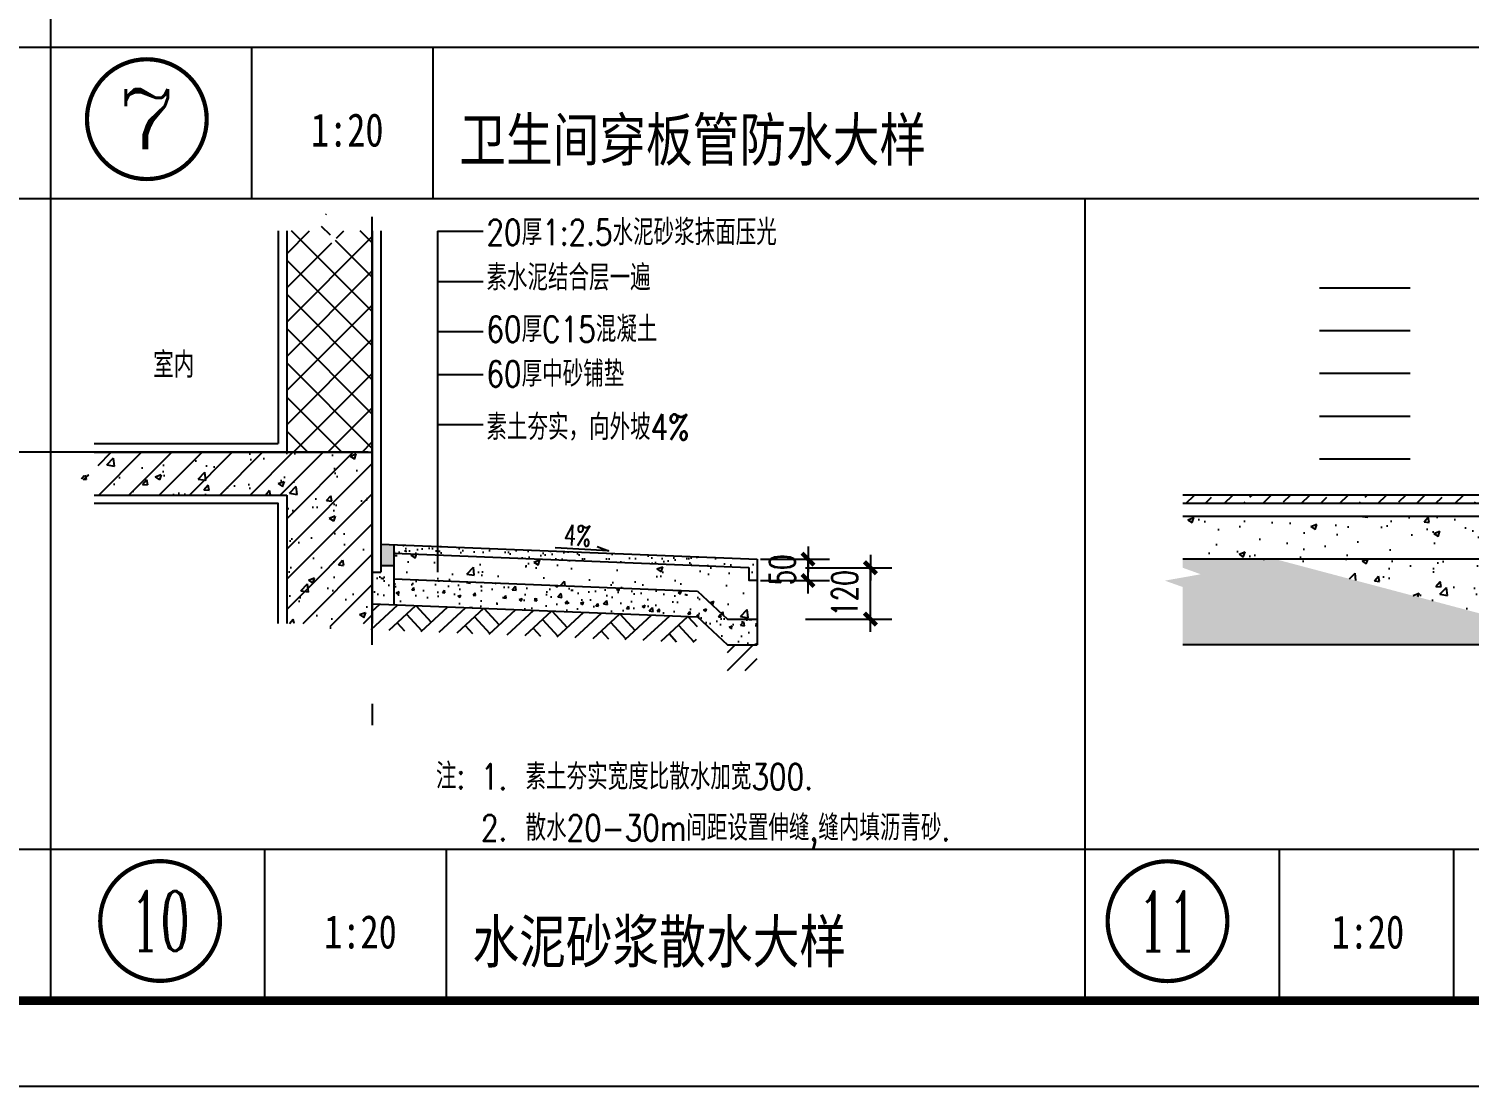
# Model space of a CAD drawing. Extents: x 2265485 to 2764500, y -717688 to -411246.
# Drawn here: x 2713830 to 2717196, y -684088 to -681617 of the extents above; entities that cross this region are included whole.
import ezdxf
from ezdxf.enums import TextEntityAlignment as Align

# ---------------------------------------------------------------- set-up
doc = ezdxf.new("R2010")
doc.units = 0
doc.header["$LTSCALE"] = 1000
doc.header["$MEASUREMENT"] = 0
doc.linetypes.add('DOTE', pattern=[2.42, 2, -0.2, 0.02, -0.2])
doc.layers.get('0').update_dxf_attribs({"linetype": 'CONTINUOUS'})
doc.layers.get('Defpoints').update_dxf_attribs({"linetype": 'CONTINUOUS'})
for name, color, linetype in [('AXIS', 151, 'CONTINUOUS'), ('DIM_SYMB', 3, 'CONTINUOUS'), ('DOTE', 252, 'DOTE'), ('PUB_DIM', 3, 'CONTINUOUS'), ('PUB_HATCH', 8, 'CONTINUOUS'), ('PUB_TEXT', 7, 'CONTINUOUS'), ('PUB_TITLE', 4, 'CONTINUOUS'), ('SURFACE', 6, 'CONTINUOUS'), ('WALL', 4, 'CONTINUOUS'), ('抹灰', 97, 'CONTINUOUS'), ('看线', 44, 'CONTINUOUS'), ('细线', 8, 'CONTINUOUS')]:
    doc.layers.add(name, color=color, linetype=linetype)
doc.styles.add('-黑体', font='simhei.ttf')
doc.styles.add('_ROMANS', font='ROMANS.shx', dxfattribs={"width": 0.7})
doc.styles.add('COMP', font='complex_.ttf', dxfattribs={"bigfont": 'hztxt'})
doc.styles.add('DIM_FONT', font='SIMPLEX.shx', dxfattribs={"width": 0.7})
doc.styles.add('HZTXT', font='txt.shx', dxfattribs={"width": 0.8, "bigfont": 'hztxt0.shx'})
doc.dimstyles.new('DIMB20', dxfattribs={"dimscale": 0.2, "dimtxt": 300, "dimasz": 1, "dimexe": 250, "dimexo": 300, "dimgap": 150, "dimtad": 1, "dimdec": 0, "dimzin": 0, "dimdsep": 46, "dimtxsty": 'DIM_FONT', "dimblk": '_DIMX', "dimcen": 0.09, "dimse2": 1, "dimclrt": 7, "dimadec": 0, "dimazin": 0, "dimtfac": 1, "dimtdec": 0, "dimtix": 1, "dimtmove": 2, "dimatfit": 3, "dimldrblk": '_DIMX', "dimfxl": 0, "dimtolj": 1, "dimtzin": 0, "dimarcsym": 0})

# ---------------------------------------------------------------- blocks, each defined once
blk = doc.blocks.new('_INDEX1')
at = {"const_width": 0.035}
blk.add_lwpolyline([(-0.5, 0, 1), (0.5, 0, 1)], format="xyb", close=True, dxfattribs=at)
at = {"style": 'COMP', "width": 1.388087}
blk.add_attdef('1', text='', height=0.5, dxfattribs=at).set_placement((-0.25, -0.25), (0.25, -0.25), align=Align.FIT)
blk = doc.blocks.new('_DIMX')
blk.add_line((-150, 0), (150, 0))
at = {"const_width": 50}
blk.add_lwpolyline([(-70, -70), (70, 70)], dxfattribs=at)
blk = doc.blocks.new('*D92')
at = {"layer": 'Defpoints', "color": 0, "transparency": 16777216}
for p in [(2715584.9, -682876.7), (2715796.9, -682876.7), (2715584.9, -682996.7)]:
    blk.add_point(p, dxfattribs=at)
at = {"layer": 'PUB_DIM', "color": 0, "lineweight": -2, "transparency": 16777216}
for p, q in [((2715644.9, -682876.7), (2715846.9, -682876.7)), ((2715796.9, -682876.5), (2715796.9, -682876.3)), ((2715796.9, -682996.7), (2715796.9, -682876.7)), ((2715644.9, -682996.7), (2715846.9, -682996.7)), ((2715796.9, -682996.9), (2715796.9, -682997.1))]:
    blk.add_line(p, q, dxfattribs=at)
at = {"layer": 'PUB_DIM', "color": 0, "lineweight": -2, "transparency": 16777216, "xscale": 0.2, "yscale": 0.2, "zscale": 0.2}
for p, rotation in [((2715796.9, -682876.7), 270), ((2715796.9, -682996.7), 90)]:
    blk.add_blockref('_DIMX', p, dxfattribs=dict(at, rotation=rotation))
at = {"layer": 'PUB_DIM', "color": 7, "transparency": 16777216, "insert": (2715736.9, -682936.7), "char_height": 60, "attachment_point": 5, "rotation": 90, "style": 'DIM_FONT'}
blk.add_mtext('\\A1;120', dxfattribs=at)
blk = doc.blocks.new('*D93')
at = {"layer": 'Defpoints', "color": 0, "transparency": 16777216}
for p in [(2715479.7, -682856.7), (2715651, -682856.7), (2715479.7, -682906.7)]:
    blk.add_point(p, dxfattribs=at)
at = {"layer": 'PUB_DIM', "color": 0, "lineweight": -2, "transparency": 16777216}
for p, q in [((2715539.7, -682856.7), (2715701, -682856.7)), ((2715651, -682856.5), (2715651, -682856.3)), ((2715651, -682906.7), (2715651, -682856.7)), ((2715539.7, -682906.7), (2715701, -682906.7)), ((2715651, -682906.9), (2715651, -682907.1))]:
    blk.add_line(p, q, dxfattribs=at)
at = {"layer": 'PUB_DIM', "color": 0, "lineweight": -2, "transparency": 16777216, "xscale": 0.2, "yscale": 0.2, "zscale": 0.2}
for p, rotation in [((2715651, -682856.7), 270), ((2715651, -682906.7), 90)]:
    blk.add_blockref('_DIMX', p, dxfattribs=dict(at, rotation=rotation))
at = {"layer": 'PUB_DIM', "color": 7, "transparency": 16777216, "insert": (2715591, -682881.7), "char_height": 60, "attachment_point": 5, "rotation": 90, "style": 'DIM_FONT'}
blk.add_mtext('\\A1;50', dxfattribs=at)

msp = doc.modelspace()

# ---------------------------------------------------------------- hatches: boundary and pattern name
at = {"layer": 'PUB_HATCH'}
h = msp.add_hatch(dxfattribs=at)
h.set_pattern_fill('多孔材料', color=256, scale=20, style=0)
h.set_pattern_definition([(45, (2177864.447, -1112950.744), (-40.0000407, 40.0000407), []), (135, (2177864.447, -1112950.744), (-40.0000407, -40.0000407), [])])
h.paths.add_polyline_path([(2714632.5, -682089.2), (2714555, -682089.2), (2714540.1, -682131.2), (2714525.3, -682047.2), (2714510, -682089.2), (2714432.5, -682089.2), (2714432.5, -682606.7), (2714632.5, -682606.7)])
h = msp.add_hatch(dxfattribs=at)
h.set_pattern_fill('钢筋混凝土', color=256, scale=20, style=0)
h.set_pattern_definition([(45, (2177824.447, -1112950.744), (-35.355339, 35.355339), []), (50, (2177824.45, -1112950.74), (143.452037, -12.550427), [15, -165]), (355, (2177824.45, -1112950.74), (-27.750267, 150.438427), [12, -132]), (100.4514, (2177836.4, -1112951.79), (115.701876, 137.887908), [12.748038, -140.228422]), (46.1842, (2177824.45, -1112910.74), (213.44821, -33.103803), [22.5, -247.5]), (96.6356, (2177842.23, -1112913.5), (186.93254, 194.823574), [19.12206, -210.3426]), (351.1842, (2177824.45, -1112910.74), (186.93239, 194.82372), [18, -198]), (21, (2177844.45, -1112920.74), (119.38141, -80.523778), [15, -165]), (326, (2177844.45, -1112920.74), (48.663066, 145.03001), [12, -132]), (71.4514, (2177854.4, -1112927.45), (168.044526, 64.5061), [12.748038, -140.228422]), (37.5, (2177824.447, -1112950.744), (2.431971, 66.5787708), [0, -130.4, 0, -134, 0, -132.5]), (7.5, (2177824.45, -1112950.744), (52.6139075, 78.8823424), [0, -76.4, 0, -127.4, 0, -50.5]), (327.5, (2177779.847, -1112950.744), (106.7644872, -4.5109743), [0, -50, 0, -156, 0, -207]), (317.5, (2177759.85, -1112950.74), (116.637234, 20.020996), [0, -65, 0, -103.6, 0, -147])])
h.paths.add_polyline_path([(2714432.5, -683006.7), (2714510, -683006.7), (2714525.3, -682964.7), (2714540.1, -683048.7), (2714555, -683006.7), (2714632.5, -683006.7), (2714632.5, -682606.7), (2713982.5, -682606.7), (2713982.5, -682634.2), (2714024.5, -682649.5), (2713940.5, -682664.3), (2713982.5, -682679.2), (2713982.5, -682706.7), (2714432.5, -682706.7)])
h = msp.add_hatch(dxfattribs=at)
h.set_pattern_fill('ANSI33', color=256, scale=20, style=0)
h.set_pattern_definition([(45, (2592408.366, -697562.85), (-44.90128, 44.90128), []), (45, (2592453.267, -697562.85), (-44.90128, 44.90128), [31.75, -15.875])])
h.paths.add_polyline_path([(2716527, -682706.7), (2716527, -682726.7), (2717725.3, -682726.7), (2717725.3, -682706.7)])
h = msp.add_hatch(dxfattribs=at)
h.set_pattern_fill('混凝土', color=256, scale=20, style=0)
h.set_pattern_definition([(50, (2591808.37, -697562.85), (143.45204, -12.55043), [15, -165]), (355, (2591808.37, -697562.85), (-27.75027, 150.43843), [12, -132]), (100.4514, (2591820.32, -697563.9), (115.70188, 137.88791), [12.74804, -140.22842]), (46.1842, (2591808.37, -697522.85), (213.4482, -33.1038), [22.5, -247.5]), (96.6356, (2591826.15, -697525.6), (186.93254, 194.82357), [19.12206, -210.3426]), (351.1842, (2591808.37, -697522.85), (186.9324, 194.82372), [18, -198]), (21, (2591828.37, -697532.85), (119.38141, -80.52378), [15, -165]), (326, (2591828.37, -697532.85), (48.66307, 145.03001), [12, -132]), (71.4514, (2591838.31, -697539.56), (168.04453, 64.5061), [12.74804, -140.22842]), (37.5, (2591808.366, -697562.85), (2.431971, 66.57877), [0, -130.4, 0, -134, 0, -132.5]), (7.5, (2591808.366, -697562.85), (52.613907, 78.882342), [0, -76.4, 0, -127.4, 0, -50.5]), (327.5, (2591763.766, -697562.85), (106.764487, -4.510974), [0, -50, 0, -156, 0, -207]), (317.5, (2591743.77, -697562.85), (116.637234, 20.020996), [0, -65, 0, -103.6, 0, -147])])
h.paths.add_polyline_path([(2716527, -682756.7), (2716527, -682856.7), (2716743.7, -682856.7), (2718022.3, -683196), (2718103.7, -683236.7), (2718267.3, -683236.7), (2718267.3, -683056.7), (2717967.3, -683056.7), (2717967.3, -682906.7), (2717667.3, -682906.7), (2717667.3, -682756.7)])
msp.add_hatch(color=256, dxfattribs=at).paths.add_polyline_path([(2714682.5, -682822.8), (2714652.5, -682821.6), (2714652.5, -682871.6), (2714682.5, -682871.6)])
h = msp.add_hatch(dxfattribs=at)
h.set_pattern_fill('AR-SAND', color=256, scale=20, style=0)
h.set_pattern_definition([(37.5, (2695490.277, -705667.272), (-1.259867, 38.536475), [0, -30.4, 0, -34, 0, -32.5]), (7.5, (2695490.277, -705667.27), (35.39553, 56.44292), [0, -16.4, 0, -27.4, 0, -10.5]), (327.5, (2695465.677, -705667.272), (62.282837, 0.11318), [0, -10, 0, -36, 0, -47]), (317.5, (2695465.677, -705667.27), (60.12253, 17.55351), [0, -5, 0, -23.6, 0, -27])])
h.paths.add_polyline_path([(2715512.5, -682876), (2715512.5, -682906.7), (2715532.5, -682906.7), (2715532.5, -682856.7), (2714801.7, -682827.5), (2714801.7, -682847.5)])
h.paths.add_polyline_path([(2714801.7, -682847.5), (2714801.7, -682827.5), (2714682.5, -682822.8), (2714682.5, -682842.8)])
h = msp.add_hatch(dxfattribs=at)
h.set_pattern_fill('AN33C', color=256, scale=200, style=0)
h.set_pattern_definition([(50, (2695490.28, -705667.27), (143.45204, -12.55043), [15, -165]), (355, (2695490.28, -705667.27), (-27.7503, 150.4384), [12, -132]), (100.4514, (2695502.23, -705668.32), (115.7019, 137.8879), [12.74804, -140.2284]), (46.1842, (2695490.28, -705627.27), (213.4482, -33.1038), [22.5, -247.5]), (96.6356, (2695508.06, -705630.03), (186.9325, 194.8236), [19.122, -210.3426]), (351.1842, (2695490.28, -705627.27), (186.9324, 194.8237), [18, -198]), (21, (2695510.28, -705637.27), (119.3814, -80.5238), [15, -165]), (326, (2695510.28, -705637.27), (48.6631, 145.03), [12, -132]), (71.4514, (2695520.23, -705643.98), (168.0445, 64.5061), [12.74804, -140.2284]), (37.5, (2695490.277, -705667.27), (2.43197, 66.57877), [0, -130.4, 0, -134, 0, -132.5]), (7.5, (2695490.28, -705667.27), (52.6139, 78.88234), [0, -76.4, 0, -127.4, 0, -50.5]), (327.5, (2695445.677, -705667.27), (106.76449, -4.51097), [0, -50, 0, -156, 0, -207]), (317.5, (2695425.68, -705667.27), (116.63723, 20.021), [0, -65, 0, -103.6, 0, -147])])
h.paths.add_polyline_path([(2715512.5, -682876), (2714801.7, -682847.5), (2714801.7, -682907.6), (2715392.5, -682931.2), (2715462.5, -682996.7), (2715532.5, -682996.7), (2715532.5, -682906.7), (2715512.5, -682906.7)])
h.paths.add_polyline_path([(2714801.7, -682847.5), (2714682.5, -682842.8), (2714682.5, -682902.8), (2714801.7, -682907.6)])
h = msp.add_hatch(dxfattribs=at)
h.set_pattern_fill('混凝土', color=256, scale=10, style=0)
h.set_pattern_definition([(50, (2591808.366, -697562.85), (71.726018, -6.275213), [7.5, -82.5]), (355, (2591808.366, -697562.85), (-13.875133, 75.219213), [6, -66]), (100.4514, (2591814.34, -697563.374), (57.85094, 68.943954), [6.37402, -70.11421]), (46.1842, (2591808.366, -697542.85), (106.724105, -16.5519), [11.25, -123.75]), (96.6356, (2591817.26, -697544.23), (93.46627, 97.41179), [9.56103, -105.1713]), (351.1842, (2591808.37, -697542.85), (93.46619, 97.41186), [9, -99]), (21, (2591818.366, -697547.85), (59.690705, -40.26189), [7.5, -82.5]), (326, (2591818.366, -697547.85), (24.331533, 72.515005), [6, -66]), (71.4514, (2591823.34, -697551.206), (84.022263, 32.25305), [6.37402, -70.11421]), (37.5, (2591808.366, -697562.85), (1.2159855, 33.2893854), [0, -65.2, 0, -67, 0, -66.25]), (7.5, (2591808.366, -697562.85), (26.306954, 39.441171), [0, -38.2, 0, -63.7, 0, -25.25]), (327.5, (2591786.066, -697562.85), (53.3822436, -2.255487), [0, -25, 0, -78, 0, -103.5]), (317.5, (2591776.066, -697562.85), (58.318617, 10.010498), [0, -32.5, 0, -51.8, 0, -73.5])])
h.paths.add_polyline_path([(2716527, -682856.7), (2716527, -682876.7), (2716569, -682891.9), (2716485, -682906.8), (2716527, -682921.7), (2716527, -683056.7), (2717296.5, -683056.7), (2718056.5, -683436.7), (2718267.3, -683436.7), (2718267.3, -683236.7), (2718103.7, -683236.7), (2718022.3, -683196), (2716743.7, -682856.7)])
h = msp.add_hatch(dxfattribs=at)
h.set_pattern_fill('AR-SAND', color=256, scale=20, style=0)
h.set_pattern_definition([(37.5, (2691705.21, -707980.3), (-1.259867, 38.536475), [0, -30.4, 0, -34, 0, -32.5]), (7.5, (2691705.21, -707980.3), (35.395534, 56.44292), [0, -16.4, 0, -27.4, 0, -10.5]), (327.5, (2691680.61, -707980.3), (62.282837, 0.11318), [0, -10, 0, -36, 0, -47]), (317.5, (2691680.61, -707980.3), (60.12253, 17.55351), [0, -5, 0, -23.6, 0, -27])])
h.paths.add_polyline_path([(2714682.5, -682942.9), (2714682.5, -682871.6), (2714652.5, -682871.6), (2714652.5, -682887.3), (2714632.5, -682887.3), (2714632.5, -682940.9)])
h = msp.add_hatch(dxfattribs=at)
h.set_pattern_fill('AN33C', color=256, scale=100, style=0)
h.set_pattern_definition([(50, (2695490.28, -705667.27), (71.72602, -6.27521), [7.5, -82.5]), (355, (2695490.28, -705667.27), (-13.87513, 75.21921), [6, -66]), (100.4514, (2695496.254, -705667.795), (57.85094, 68.94395), [6.37402, -70.11421]), (46.1842, (2695490.28, -705647.27), (106.7241, -16.5519), [11.25, -123.75]), (96.6356, (2695499.17, -705648.65), (93.46627, 97.4118), [9.56103, -105.1713]), (351.1842, (2695490.28, -705647.27), (93.4662, 97.41186), [9, -99]), (21, (2695500.28, -705652.27), (59.6907, -40.26189), [7.5, -82.5]), (326, (2695500.28, -705652.27), (24.33153, 72.515), [6, -66]), (71.4514, (2695505.25, -705655.63), (84.02226, 32.25305), [6.37402, -70.11421]), (37.5, (2695490.277, -705667.272), (1.215986, 33.289385), [0, -65.2, 0, -67, 0, -66.25]), (7.5, (2695490.277, -705667.272), (26.306954, 39.44117), [0, -38.2, 0, -63.7, 0, -25.25]), (327.5, (2695467.977, -705667.272), (53.382244, -2.255487), [0, -25, 0, -78, 0, -103.5]), (317.5, (2695457.977, -705667.27), (58.31862, 10.0105), [0, -32.5, 0, -51.8, 0, -73.5])])
h.paths.add_polyline_path([(2715392.5, -682931.2), (2714801.7, -682907.6), (2714801.7, -682967.6), (2715392.5, -682991.3), (2715462.4, -683056.7), (2715532.5, -683056.7), (2715532.5, -682996.7), (2715462.5, -682996.7)])
h.paths.add_polyline_path([(2714801.7, -682907.6), (2714682.5, -682902.8), (2714682.5, -682962.9), (2714801.7, -682967.6)])

# ---------------------------------------------------------------- linework, layer by layer
at = {"layer": 'AXIS'}
msp.add_line((2714632.5, -683194.4), (2714632.5, -683244.4), dxfattribs=at)
at = {"layer": 'DIM_SYMB'}
for p, q in [((2714784.6, -682090), (2714891.5, -682090)), ((2714784.6, -682090), (2714784.6, -682886.7)), ((2714784.6, -682207.7), (2714891.5, -682207.7)), ((2716846.9, -682222.3), (2717058.8, -682222.3)), ((2714784.6, -682325), (2714891.5, -682325)), ((2716846.9, -682322.3), (2717058.8, -682322.3)), ((2714784.6, -682425), (2714891.5, -682425)), ((2716846.9, -682422.3), (2717058.8, -682422.3)), ((2716846.9, -682522.3), (2717058.8, -682522.3)), ((2714784.6, -682541.8), (2714891.5, -682541.8)), ((2716846.9, -682622.3), (2717058.8, -682622.3))]:
    msp.add_line(p, q, dxfattribs=at)
at = {"layer": 'DOTE', "color": 1, "linetype": 'DOTE'}
for p, q in [((2714632.5, -683056.7), (2714632.5, -682056.7)), ((2714622.6, -682606.7), (2713772.6, -682606.7)), ((2718574.5, -682756.7), (2716527, -682756.7))]:
    msp.add_line(p, q, dxfattribs=at)
at = {"layer": 'PUB_DIM'}
msp.add_lwpolyline([(2715157.9, -682827), (2715184.7, -682836.9), (2715060.2, -682829.9)], dxfattribs=at)
at = {"layer": 'PUB_HATCH'}
for p, q in [((2714630.1, -683020.8), (2714692.4, -682963.3)), ((2714631.8, -682978.9), (2714650.5, -682961.6)), ((2714672, -683022.5), (2714734.4, -682964.9)), ((2714734.4, -682964.9), (2714770.4, -683003.9)), ((2714747, -683025.5), (2714809.3, -682967.9)), ((2714788.9, -683027.2), (2714851.3, -682969.6)), ((2714830.9, -683028.9), (2714893.3, -682971.3)), ((2714893.3, -682971.3), (2714929.2, -683010.3)), ((2714690.7, -683005.2), (2714708, -683023.9)), ((2714712.6, -682985.1), (2714748.5, -683024.1)), ((2714871.4, -682991.4), (2714907.4, -683030.4)), ((2714905.9, -683031.8), (2714968.2, -682974.3)), ((2714947.8, -683033.5), (2715010.2, -682976)), ((2714989.8, -683035.2), (2715052.1, -682977.7)), ((2715030.3, -682997.8), (2715066.3, -683036.8)), ((2715052.1, -682977.7), (2715088.1, -683016.6)), ((2715064.7, -683038.2), (2715127.1, -682980.6)), ((2715106.7, -683039.9), (2715169, -682982.3)), ((2715148.7, -683041.6), (2715211, -682984)), ((2715189.2, -683004.1), (2715225.2, -683043.1)), ((2715211, -682984), (2715247, -683023)), ((2715223.6, -683044.6), (2715285.9, -682987)), ((2715265.6, -683046.2), (2715327.9, -682988.7)), ((2715307.5, -683047.9), (2715369.9, -682990.4)), ((2715369.9, -682990.4), (2715391.6, -683013.9)), ((2714849.6, -683011.6), (2714866.9, -683030.3)), ((2715008.5, -683017.9), (2715025.8, -683036.6)), ((2715167.4, -683024.3), (2715184.6, -683043)), ((2715326.2, -683030.6), (2715343.5, -683049.4)), ((2715348.1, -683010.5), (2715384, -683049.5)), ((2715382.5, -683050.9), (2715390.4, -683043.6)), ((2715462.4, -683074.7), (2715480.4, -683056.7)), ((2715462.4, -683116.7), (2715522.4, -683056.7)), ((2715504.4, -683116.7), (2715532.5, -683088.7))]:
    msp.add_line(p, q, dxfattribs=at)
at = {"layer": 'PUB_TITLE'}
msp.add_lwpolyline([(2711040, -684088.1), (2722920, -684088.1), (2722920, -675688.1), (2711040, -675688.1)], close=True, dxfattribs=at)
msp.add_lwpolyline([(2711040, -684088.1), (2722920, -684088.1), (2722920, -675688.1), (2711040, -675688.1)], close=True, dxfattribs=at)
at = {"layer": 'PUB_TITLE', "color": 7}
msp.add_lwpolyline([(2711040, -684088.1), (2722920, -684088.1), (2722920, -675688.1), (2711040, -675688.1)], close=True, dxfattribs=at)
at = {"layer": 'PUB_TITLE', "const_width": 20}
msp.add_lwpolyline([(2711540, -683888.1), (2722720, -683888.1), (2722720, -675888.1), (2711540, -675888.1)], close=True, dxfattribs=at)
msp.add_lwpolyline([(2711540, -683888.1), (2722720, -683888.1), (2722720, -675888.1), (2711540, -675888.1)], close=True, dxfattribs=at)
at = {"layer": 'PUB_TITLE', "color": 7, "const_width": 20}
msp.add_lwpolyline([(2711540, -683888.1), (2722720, -683888.1), (2722720, -675888.1), (2711540, -675888.1)], close=True, dxfattribs=at)
at = {"layer": 'SURFACE'}
for p, q in [((2717725.3, -682706.7), (2716527, -682706.7)), ((2717725.3, -682726.7), (2716527, -682726.7))]:
    msp.add_line(p, q, dxfattribs=at)
at = {"layer": 'WALL'}
for p, q in [((2714432.5, -682089.2), (2714432.5, -682606.7)), ((2714632.5, -682089.2), (2714632.5, -683006.7)), ((2713982.5, -682606.7), (2714632.5, -682606.7)), ((2713982.5, -682706.7), (2714432.5, -682706.7)), ((2714432.5, -682706.7), (2714432.5, -683006.7)), ((2717667.3, -682756.7), (2716527, -682756.7)), ((2714652.5, -682821.6), (2715532.5, -682856.7)), ((2714682.5, -682822.8), (2714682.5, -682962.9)), ((2714682.5, -682842.8), (2715512.5, -682876)), ((2715532.5, -682856.7), (2715532.5, -683056.7)), ((2717343.7, -682856.7), (2716527, -682856.7)), ((2714652.5, -682871.6), (2714682.5, -682871.6)), ((2714682.5, -682902.8), (2715392.5, -682931.2)), ((2715512.5, -682876), (2715512.5, -682906.7)), ((2715392.5, -682931.2), (2715462.5, -682996.7)), ((2715532.5, -682906.7), (2715512.5, -682906.7)), ((2714632.5, -682960.9), (2715392.5, -682991.3)), ((2715392.5, -682991.3), (2715462.4, -683056.7)), ((2715462.5, -682996.7), (2715532.5, -682996.7)), ((2715462.4, -683056.7), (2715532.5, -683056.7)), ((2717296.5, -683056.7), (2716527, -683056.7))]:
    msp.add_line(p, q, dxfattribs=at)
at = {"layer": '抹灰'}
for p, q in [((2714412.5, -682089.2), (2714412.5, -682586.7)), ((2714652.5, -682089.2), (2714652.5, -682887.3)), ((2713982.5, -682586.7), (2714412.5, -682586.7))]:
    msp.add_line(p, q, dxfattribs=at)
msp.add_lwpolyline([(2714412.5, -683006.7), (2714412.5, -682726.7), (2713982.5, -682726.7)], dxfattribs=at)
at = {"layer": '看线', "color": 8}
msp.add_line((2714632.5, -682887.3), (2714652.5, -682887.3), dxfattribs=at)
at = {"layer": '细线'}
for p, q in [((2713880.5, -679738.7), (2713880.5, -682014.1)), ((2711540, -681660.5), (2722720, -681660.5)), ((2713880.5, -681660.5), (2713880.5, -682014.1)), ((2714349.9, -681660.5), (2714349.9, -682014.1)), ((2714774.2, -681660.5), (2714774.2, -682014.1)), ((2711540, -682014.1), (2722720, -682014.1)), ((2713880.5, -682014.1), (2713880.5, -683888.1)), ((2716298.4, -682014.1), (2716298.4, -683888.1)), ((2711540, -683534.4), (2719070.4, -683534.4)), ((2714380.9, -683534.1), (2714380.9, -683887.7)), ((2714805.2, -683534.1), (2714805.2, -683887.7)), ((2716752.2, -683534.4), (2716752.2, -683888.1)), ((2717160, -683534.4), (2717160, -683888.1)), ((2711540, -683888.1), (2714388.3, -683888.1))]:
    msp.add_line(p, q, dxfattribs=at)

# ---------------------------------------------------------------- block references
at = {"layer": 'PUB_TEXT'}
ref = msp.add_blockref('_INDEX1', (2714105.5, -681828.5), dxfattribs=dict(at, xscale=280, yscale=280, zscale=280))
ref.add_attrib('1', '7', dxfattribs={"layer": '0', "height": 140, "style": 'COMP', "width": 1.049113}).set_placement((2714035.5, -681898.5), (2714175.5, -681898.5), align=Align.FIT)
ref = msp.add_blockref('_INDEX1', (2714136.5, -683702.1), dxfattribs=dict(at, xscale=280, yscale=280, zscale=280))
ref.add_attrib('1', '10', dxfattribs={"layer": '0', "height": 140, "style": 'COMP', "width": 0.597514}).set_placement((2714066.5, -683772.1), (2714206.5, -683772.1), align=Align.FIT)
ref = msp.add_blockref('_INDEX1', (2716491.3, -683702.5), dxfattribs=dict(at, xscale=280, yscale=280, zscale=280))
ref.add_attrib('1', '11', dxfattribs={"layer": '0', "height": 140, "style": 'COMP', "width": 0.694043}).set_placement((2716421.3, -683772.5), (2716561.3, -683772.5), align=Align.FIT)

# ---------------------------------------------------------------- texts
at = {"layer": 'DIM_SYMB', "style": 'HZTXT', "width": 0.8}
for s, p in [('20厚1:2.5水泥砂浆抹面压光', (2714899.2, -682122.9)), ('素水泥结合层一遍', (2714899.2, -682228.6)), ('60厚C15混凝土', (2714899.2, -682349.3)), ('室内', (2714120.3, -682432.6)), ('60厚中砂铺垫', (2714899.2, -682453.7)), ('素土夯实，向外坡4%', (2714899.2, -682578.1)), ('注:', (2714781.2, -683393.3)), ('1. 素土夯实宽度比散水加宽300.', (2714886.2, -683395)), ('2. 散水20-30m间距设置伸缝,缝内填沥青砂.', (2714886.2, -683514.4))]:
    msp.add_text(s, height=60, dxfattribs=at).set_placement(p)
at = {"layer": 'PUB_TEXT', "style": '-黑体', "width": 0.8}
for s, height, p in [('1:20', 78, (2714489, -681892.6)), ('卫生间穿板管防水大样', 100, (2714835.8, -681926.3, 1778.6)), ('1:20', 78, (2714519.9, -683766.2)), ('水泥砂浆散水大样', 100, (2714866.8, -683799.9, 1778.6)), ('1:20', 78, (2716874.8, -683766.6))]:
    msp.add_text(s, height=height, dxfattribs=at).set_placement(p)
at = {"layer": 'PUB_TEXT', "style": '_ROMANS', "width": 0.7}
msp.add_text('4%', height=48, rotation=356.6179, dxfattribs=at).set_placement((2715079.2, -682823.3))

# ---------------------------------------------------------------- dimensions: what is measured, and where the dimension line sits
at = {"layer": 'PUB_DIM'}
for p1, p2, distance, picture, middle in [((2715479.7, -682906.7), (2715479.7, -682856.7), -171.3, '*D93', (2715591, -682881.7)), ((2715584.9, -682996.7), (2715584.9, -682876.7), -211.9, '*D92', (2715736.9, -682936.7))]:
    dim = msp.add_aligned_dim(p1=p1, p2=p2, distance=distance, dimstyle='DIMB20', override={"dimblk1": '_DIMX', "dimblk2": '_DIMX', "dimsah": 1, "dimse2": 0}, dxfattribs=at)
    dim.commit()
    dim.dimension.update_dxf_attribs({"geometry": picture, "text_midpoint": middle})

doc.saveas('drawing.dxf')
